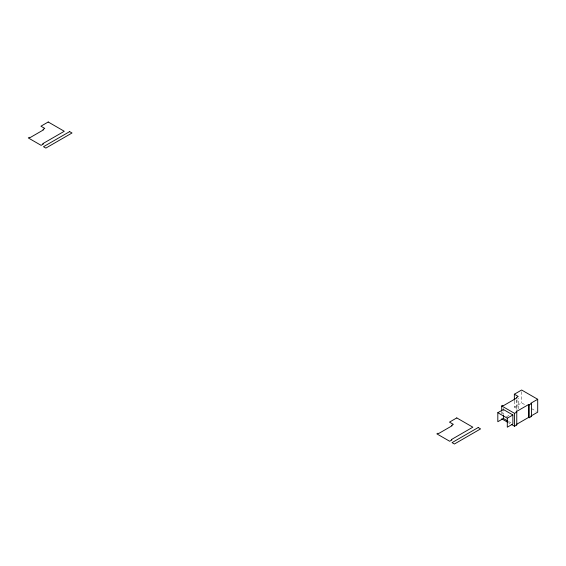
<?xml version="1.0" encoding="UTF-8"?>
<svg xmlns="http://www.w3.org/2000/svg" width="566" height="566" viewBox="0 0 566 566"><rect width="100%" height="100%" fill="white"/><g stroke="black" fill="none" stroke-linecap="round" stroke-linejoin="round"><path stroke-width="0.42" stroke-dasharray="2.83 2.12" d="M514.352 401.082L514.352 407.088L521.64 402.879L524.696 404.648M506.457 416.795L510.221 414.623M531.58 408.617L536.172 411.27M514.352 407.088L518.201 409.31L518.201 398.16M508.494 421.451L511.409 423.135M508.501 422.745L510.016 423.616M521.64 391.729L521.64 402.879M516.999 399.554L516.999 410.704M516.39 400.063L516.39 410.357M503.443 408.242L503.393 414.411M502.834 412.182L502.834 413.895M501.724 411.963L501.724 413.682"/><path stroke-width="0.85" d="M514.352 400.226L514.352 394.219L521.64 390.016L537.7 399.285L537.7 412.154L530.83 416.116L531.432 416.47L531.432 403.6L530.83 403.254L537.7 399.285M501.724 411.107L501.724 405.963L502.834 405.32L503.443 405.666L516.999 397.841L516.39 397.488L518.201 396.448L514.352 394.219M497.818 412.713L503.393 409.501L512.867 414.97L512.867 423.976L507.292 427.188L507.292 418.182L497.818 412.713L497.818 421.72L503.393 418.507L507.766 421.026M531.432 403.6L529.203 404.888L528.602 404.541L516.157 411.723L516.765 412.069L516.765 424.939L514.536 426.226L511.523 424.486M501.724 405.963L514.536 413.357L516.765 412.069M507.292 418.182L512.867 414.97M531.432 416.47L529.203 417.758L528.602 417.404L516.157 424.592L516.765 424.939M501.724 418.826L507.752 422.307M529.203 404.888L529.203 417.758M528.602 404.541L528.602 417.404M514.536 413.357L514.536 426.226M503.393 415.232L503.393 418.507M48.216 121.994L40.929 126.204L44.785 128.425L42.974 129.472L43.575 129.819L30.019 137.651L29.411 137.297L28.3 137.941L41.113 145.342L43.341 144.054L42.74 143.707L64.276 131.27L48.216 121.994M69.639 131.616L43.49 146.714L45.867 148.087L72.016 132.989L69.639 131.616M456.776 417.913L449.489 422.123L453.338 424.344L451.527 425.391L452.128 425.738L438.572 433.57L437.971 433.216L436.853 433.86L449.666 441.261L451.894 439.973L451.293 439.626L472.836 427.188L456.776 417.913M478.192 427.535L452.043 442.633L454.42 444.006L480.569 428.908L478.192 427.535"/></g></svg>
